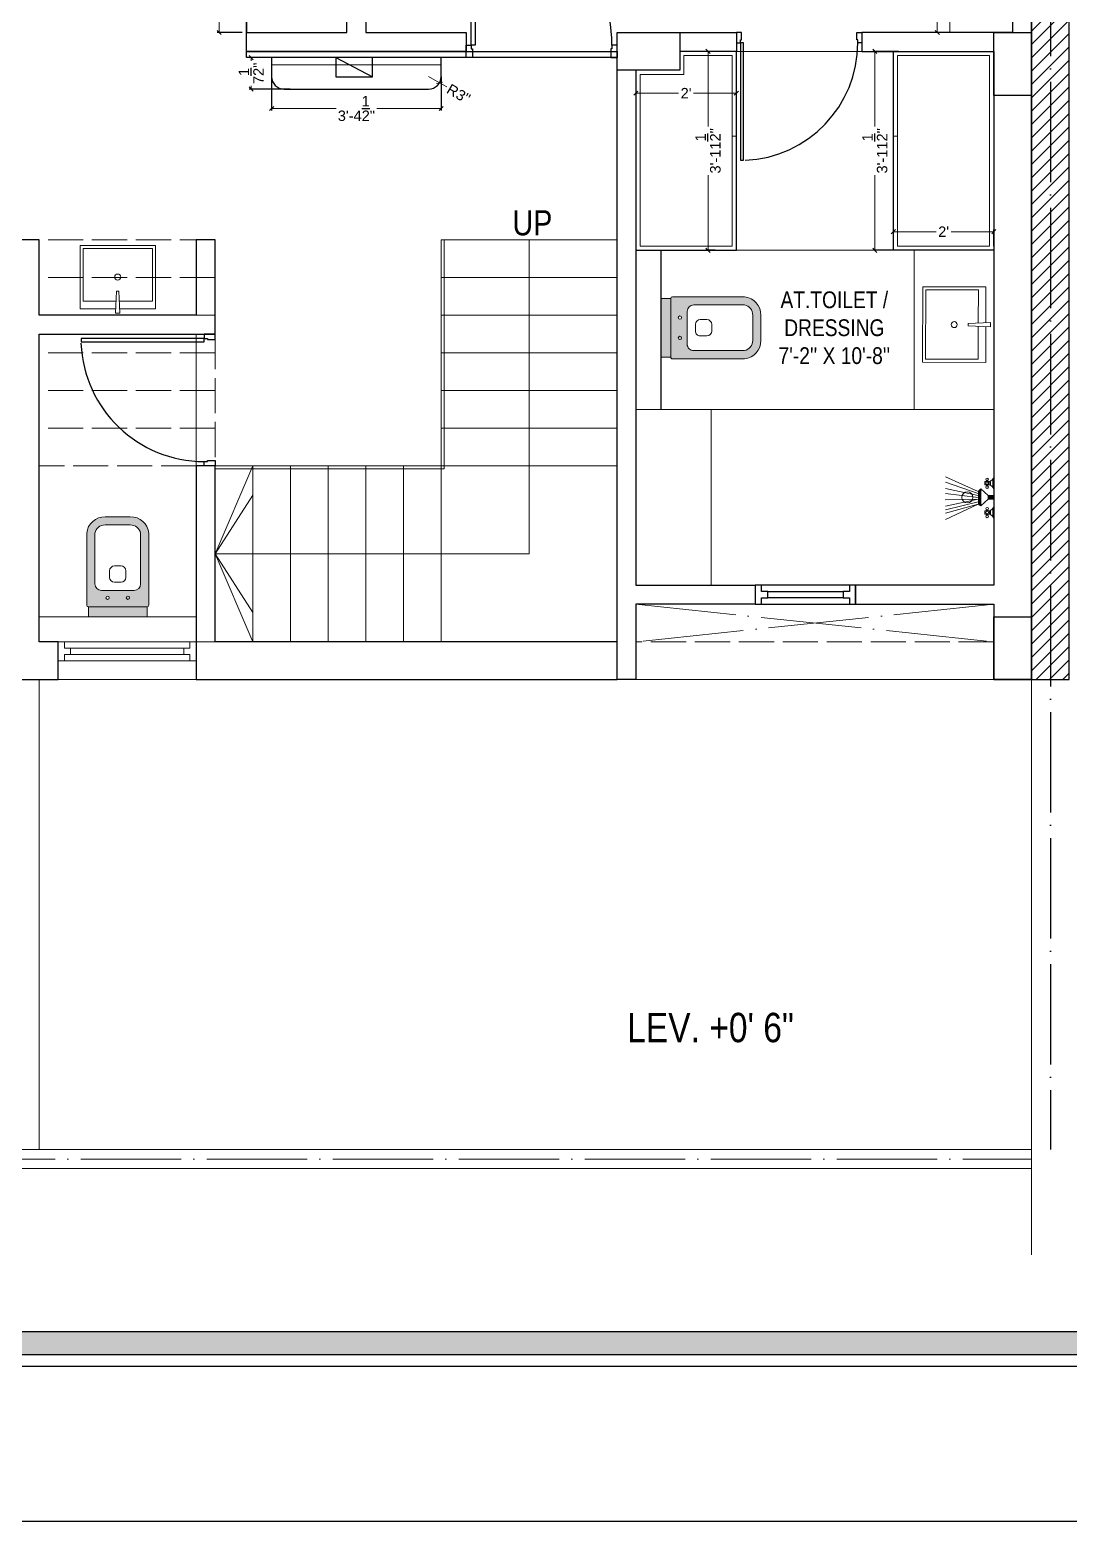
# Model space of a CAD drawing. Header units: millimetres. Extents: x 56222 to 3066687, y -650199 to -121287.
# Drawn here: x 140473.6 to 140721.9, y -176727.1 to -176371 of the extents above; entities that cross this region are included whole.
import ezdxf

# ---------------------------------------------------------------- set-up
doc = ezdxf.new("R2010")
doc.units = ezdxf.units.MM
doc.header["$MEASUREMENT"] = 0
doc.header["$PDMODE"] = 35
doc.linetypes.add('ACAD_ISO02W100', pattern=[15, 12, -3])
doc.linetypes.add('ACAD_ISO04W100', pattern=[30, 24, -3, 0, -3])
doc.layers.get('Defpoints').update_dxf_attribs({"color": 220})
for name, color, linetype in [('AR DOOR', 40, 'Continuous'), ('AR ELE-5', 134, 'Continuous'), ('GROUND FLOOR  ( Text )', 251, 'Continuous')]:
    doc.layers.add(name, color=color, linetype=linetype)
for name, color, linetype, lineweight in [('COLUMN', 1, 'Continuous', 30), ('dim05', 1, 'Continuous', 13), ('FIRST FLOOR ( TEXT )', 7, 'Continuous', 9), ('FURNITURE', 32, 'Continuous', 9), ('GROUND FLOOR', 7, 'Continuous', 9), ('GROUND FLOOR  ( HATCH )', 251, 'Continuous', 9), ('GROUND FLOOR  ( PLINE )', 251, 'Continuous', 30), ('GROUND FLOOR ( DW_RAIL )', 7, 'Continuous', 9), ('GROUND FLOOR ( STAIR )', 251, 'Continuous', 9), ('NAME PLATE', 7, 'Continuous', 25), ('UTILITY', 48, 'Continuous', 9), ('wall', 7, 'Continuous', 30), ('X_PLOT', 1, 'Continuous', 9), ('XX~SLAB ( BEAM )~ ( DIM )', 7, 'Continuous', 9)]:
    doc.layers.add(name, color=color, linetype=linetype, lineweight=lineweight)
doc.layers.add('PDF_INT-ELEC SWITCH BOARD', color=7, linetype='Continuous', true_color=0x00751d)
doc.layers.add('XX~SLAB ( PLINE )', color=251, linetype='Continuous', plot=False)
doc.styles.add('Arial', font='arial.ttf')
doc.styles.add("Cn_BT_0'-0", font='swissc.ttf')
doc.styles.add('KATHA', font='swissc.ttf')
doc.styles.get("Standard").update_dxf_attribs({"font": 'arial.ttf', "height": 6})
doc.dimstyles.new('ISO-25', dxfattribs={"dimtxt": 2.5, "dimasz": 1, "dimexe": 0.5, "dimexo": 1, "dimtad": 0, "dimdec": 1, "dimlunit": 4, "dimtxsty": 'Standard', "dimblk": 'OBLIQUE', "dimcen": 2.5, "dimclrd": 1, "dimclre": 1, "dimclrt": 5, "dimadec": 0, "dimazin": 0, "dimtfac": 1, "dimtdec": 1, "dimtmove": 0, "dimatfit": 3, "dimfxl": 1, "dimlwd": -1, "dimarcsym": 0})

# ---------------------------------------------------------------- blocks, each defined once
blk = doc.blocks.new('LAYOUT FILE')
at = {"layer": 'NAME PLATE', "true_color": 0xd39e00}
h = blk.add_hatch(color=42, dxfattribs=at)
h.paths.add_polyline_path([(3346889.83, -513806.18), (3346889.83, -514260.7), (3347535.56, -514260.7), (3347535.56, -513806.18)])
h.paths.add_polyline_path([(3346894.36, -513810.71), (3347531.03, -513810.71), (3347531.03, -514256.17), (3346894.36, -514256.17)], flags=16)
at = {"layer": 'NAME PLATE', "color": 42, "true_color": 0xd39e00}
for points in [[(3346887.56, -513803.91), (3347537.83, -513803.91), (3347537.83, -514262.96), (3346887.56, -514262.96)], [(3346889.83, -513806.18), (3347535.56, -513806.18), (3347535.56, -514260.7), (3346889.83, -514260.7)], [(3346894.36, -513810.71), (3347531.03, -513810.71), (3347531.03, -514256.17), (3346894.36, -514256.17)]]:
    blk.add_lwpolyline(points, close=True, dxfattribs=at)
blk = doc.blocks.new('*U255')
for points in [[(0, 0), (0, 1120), (-30, 1120), (-30, 0)], [(40, 0), (0, 0), (0, -30), (-10, -30), (-10, -100), (40, -100)], [(-1160, 0), (-1120, 0), (-1120, -30), (-1110, -30), (-1110, -100), (-1160, -100)]]:
    blk.add_lwpolyline(points, close=True)
at = {"layer": 'AR ELE-5', "linetype": 'ByBlock', "ltscale": 15}
blk.add_arc((2, -1), 1122, 92.373, 179.9653, dxfattribs=at)
blk = doc.blocks.new('*U257')
for points in [[(0, 0), (0, 1120), (30, 1120), (30, 0)], [(-40, 0), (0, 0), (0, -30), (10, -30), (10, -100), (-40, -100)], [(1160, 0), (1120, 0), (1120, -30), (1110, -30), (1110, -100), (1160, -100)]]:
    blk.add_lwpolyline(points, close=True)
at = {"layer": 'AR ELE-5', "linetype": 'ByBlock', "ltscale": 15}
blk.add_arc((-2, -1), 1122, 0.0347, 87.627, dxfattribs=at)
blk = doc.blocks.new('A$C3EC62B37')
at = {"layer": 'FURNITURE', "lineweight": 30, "ltscale": 0.25, "true_color": 0xffffff}
h = blk.add_hatch(color=7, dxfattribs=at)
h.dxf.hatch_style = 1
h.paths.add_polyline_path([(-12.22, 0), (-12.22, 2.35), (-26.26, 2.35), (-26.26, 0)])
h.paths.add_polyline_path([(-26.26, 2.35), (-12.22, 2.35, 0.414214), (-11.83, 2.74), (-11.83, 19.96, 0.388639), (-16.24, 23.87), (-22.38, 23.87, 0.379499), (-26.65, 19.96), (-26.65, 2.74, 0.414214)])
h.paths.add_polyline_path([(-15.35, 6.26), (-23.13, 6.26, -0.414214), (-24.7, 7.83), (-24.7, 19.96, -0.349567), (-22.37, 21.91), (-16.24, 21.91, -0.364948), (-13.78, 19.96), (-13.78, 7.83, -0.414214)], flags=16)
h.paths.add_polyline_path([(-18.46, 8.22), (-20.02, 8.22, -0.414214), (-21.2, 9.39), (-21.2, 10.96, -0.414214), (-20.02, 12.13), (-18.46, 12.13, -0.414214), (-17.28, 10.96), (-17.28, 9.39, -0.414214)], flags=0)
h.paths.add_polyline_path([(-22.06, 4.53, -1), (-21.27, 4.53, -1)], flags=16)
at = {"layer": 'FURNITURE', "color": 0, "linetype": 'ByBlock', "lineweight": -2}
for p, q in [((-22.24, 23.87), (-16.24, 23.87)), ((-22.24, 21.91), (-16.24, 21.91)), ((-26.65, 2.74), (-26.65, 19.96)), ((-24.7, 7.83), (-24.7, 19.96)), ((-13.78, 7.83), (-13.78, 19.96)), ((-11.83, 2.74), (-11.83, 19.96)), ((-21.2, 9.39), (-21.2, 10.96)), ((-20.02, 12.13), (-18.46, 12.13)), ((-17.28, 9.39), (-17.28, 10.96)), ((-20.02, 8.22), (-18.46, 8.22)), ((-23.13, 6.26), (-15.35, 6.26)), ((-26.26, 2.35), (-12.22, 2.35)), ((-26.26, 2.35), (-26.26, 0)), ((-26.26, 0), (-12.22, 0)), ((-26.26, 0), (-12.22, 0)), ((-12.22, 2.35), (-12.22, 0))]:
    blk.add_line(p, q, dxfattribs=at)
for centre in [(-21.66, 4.53), (-16.81, 4.53)]:
    blk.add_circle(centre, 0.391, dxfattribs=at)
for centre, radius, start, end in [((-22.31, 19.5), 4.37, 89.0873, 174.0395), ((-22.31, 19.48), 2.44, 88.437, 168.6348), ((-16.17, 19.5), 4.37, 5.9605, 90.9127), ((-16.17, 19.48), 2.44, 11.3652, 91.563), ((-20.02, 10.96), 1.17, 90, 180), ((-18.46, 10.96), 1.17, 0, 90), ((-23.13, 7.83), 1.57, 180, 270), ((-20.02, 9.39), 1.17, 180, 270), ((-18.46, 9.39), 1.17, 270, 0), ((-15.35, 7.83), 1.57, 270, 0), ((-26.26, 2.74), 0.391, 180, 270), ((-12.22, 2.74), 0.391, 270, 0)]:
    blk.add_arc(centre, radius, start, end, dxfattribs=at)
blk = doc.blocks.new('*U262')
for points in [[(-40, 0), (0, 0), (0, 30), (10, 30), (10, 100), (-40, 100)], [(0, 0), (0, -1120), (30, -1120), (30, 0)], [(1160, 0), (1120, 0), (1120, 30), (1110, 30), (1110, 100), (1160, 100)]]:
    blk.add_lwpolyline(points, close=True)
at = {"layer": 'AR ELE-5', "linetype": 'ByBlock', "ltscale": 15}
blk.add_arc((-2, 1), 1122, 272.373, 359.9653, dxfattribs=at)
blk = doc.blocks.new('A$C07311617')
at = {"layer": 'UTILITY'}
h = blk.add_hatch(color=7, dxfattribs=at)
h.paths.add_polyline_path([(-3.13, 2.02), (-3.13, 0), (-3.74, 0), (-3.74, 0.46), (-3.74, 1.42)])
h.paths.add_polyline_path([(-3.13, 0), (-3.13, -0.46), (-3.13, -2.02), (-3.74, -1.59), (-3.74, -0.46), (-3.74, 0)])
h = blk.add_hatch(color=7, dxfattribs=at)
h.paths.add_polyline_path([(0, 0.46), (0, 0), (-1.35, 0), (-1.35, 0.46)])
h.paths.add_polyline_path([(0, 0), (0, -0.46), (-1.35, -0.46), (-1.35, 0)])
at = {"layer": 'UTILITY', "color": 7}
for p, q in [((-3.74, 1.42), (-11.52, 4.9)), ((-3.74, 0.94), (-11.52, 3.66)), ((-1.74, 3.79), (-1.74, 4.05)), ((-1.47, 3.79), (-1.47, 4.05)), ((-0.8, 3.9), (-0.8, 2.88)), ((-0.27, 2.44), (-0.27, 4.33)), ((-3.74, 0.46), (-11.52, 2.15)), ((-3.74, 0), (-11.52, 0.93)), ((-3.13, 2.02), (-3.74, 1.42)), ((-3.13, -0.46), (-3.13, 2.02)), ((-1.35, 0.46), (-3.13, 2.02)), ((-3.13, 0.46), (-3.13, 1.42)), ((-1.74, 2.99), (-1.74, 2.72)), ((-1.47, 2.99), (-1.47, 2.72)), ((-1.35, -0.46), (-1.35, 0.46)), ((-1.35, 0.46), (0, 0.46)), ((0, -0.46), (0, 0.46)), ((-3.74, -0.46), (-11.62, -0.61)), ((-3.74, -0.46), (-11.57, -2.09)), ((-3.74, -1.03), (-11.52, -2.96)), ((-3.74, -1.59), (-11.52, -5.3)), ((-3.74, -1.59), (-11.52, -3.73)), ((-3.74, -1.59), (-3.13, -2.02)), ((-3.13, -0.46), (-3.13, -2.02)), ((-1.35, -0.46), (-3.13, -2.02)), ((-1.74, -3.22), (-1.74, -2.95)), ((-1.47, -3.22), (-1.47, -2.95)), ((-1.35, -0.46), (0, -0.46)), ((-0.8, -4.13), (-0.8, -3.11)), ((-0.27, -2.68), (-0.27, -4.56)), ((-1.74, -4.02), (-1.74, -4.29)), ((-1.47, -4.02), (-1.47, -4.29))]:
    blk.add_line(p, q, dxfattribs=at)
for points in [[(-1.07, 2.99), (-2.14, 2.99), (-2.14, 3.79), (-1.07, 3.79)], [(-1.07, -3.22), (-2.14, -3.22), (-2.14, -4.02), (-1.07, -4.02)]]:
    blk.add_lwpolyline(points, close=True, dxfattribs=at)
for points in [[(-1.35, 0.46), (-3.13, 2.02)], [(-3.13, -2.02), (-1.35, -0.46)]]:
    blk.add_lwpolyline(points, dxfattribs=at)
for centre, radius in [((-1.6, 4.32), 0.298), ((-1.6, 3.39), 0.298), ((-6.31, 0), 1.33), ((-1.6, 2.45), 0.298), ((-1.6, -2.69), 0.298), ((-1.6, -3.62), 0.298), ((-1.6, -4.55), 0.298)]:
    blk.add_circle(centre, radius, dxfattribs=at)
for centre, start, end in [((-1.47, 5.26), 285.2551, 344.7449), ((-1.47, 1.52), 15.2551, 74.7449), ((-1.47, -1.75), 285.2551, 344.7449), ((-1.47, -5.49), 15.2551, 74.7449)]:
    blk.add_arc(centre, 1.52, start, end, dxfattribs=at)
blk = doc.blocks.new('_Oblique')
at = {"layer": 'wall', "color": 0, "lineweight": -2}
blk.add_line((-0.5, -0.5), (0.5, 0.5), dxfattribs=at)
blk = doc.blocks.new('*D521')
at = {"layer": 'Defpoints', "color": 0, "lineweight": 0, "transparency": 16777216}
for p in [(140525.35, -176335.6), (140518.84, -176371.61), (140525.35, -176371.61)]:
    blk.add_point(p, dxfattribs=at)
at = {"layer": 'dim05', "color": 1, "linetype": 'Continuous', "lineweight": -2, "transparency": 16777216}
for p, q in [((140524.35, -176335.6), (140518.34, -176335.6)), ((140524.35, -176371.61), (140518.34, -176371.61))]:
    blk.add_line(p, q, dxfattribs=at)
at = {"layer": 'dim05', "color": 1, "linetype": 'Continuous', "transparency": 16777216}
for p, q in [((140518.84, -176335.6), (140518.84, -176351.83)), ((140518.84, -176371.61), (140518.84, -176355.38))]:
    blk.add_line(p, q, dxfattribs=at)
at = {"layer": 'dim05', "color": 1, "transparency": 16777216}
for p, rotation in [((140518.84, -176335.6), 90), ((140518.84, -176371.61), 270)]:
    blk.add_blockref('_Oblique', p, dxfattribs=dict(at, rotation=rotation))
at = {"layer": 'dim05', "color": 5, "lineweight": 25, "transparency": 16777216, "insert": (140518.84, -176353.6), "char_height": 2.5, "attachment_point": 5, "rotation": 90, "style": 'Arial'}
blk.add_mtext("3'", dxfattribs=at)
blk = doc.blocks.new('*D542')
at = {"layer": 'Defpoints', "color": 0, "lineweight": 0, "transparency": 16777216}
for p in [(140699.32, -176347.61), (140690.35, -176371.61), (140699.32, -176371.61)]:
    blk.add_point(p, dxfattribs=at)
at = {"layer": 'dim05', "color": 1, "linetype": 'Continuous', "lineweight": -2, "transparency": 16777216}
for p, q in [((140698.32, -176347.61), (140689.85, -176347.61)), ((140698.32, -176371.61), (140689.85, -176371.61))]:
    blk.add_line(p, q, dxfattribs=at)
at = {"layer": 'dim05', "color": 1, "linetype": 'Continuous', "transparency": 16777216}
for p, q in [((140690.35, -176347.61), (140690.35, -176355.64)), ((140690.35, -176371.61), (140690.35, -176363.58))]:
    blk.add_line(p, q, dxfattribs=at)
at = {"layer": 'dim05', "color": 1, "transparency": 16777216}
for p, rotation in [((140690.35, -176347.61), 90), ((140690.35, -176371.61), 270)]:
    blk.add_blockref('_Oblique', p, dxfattribs=dict(at, rotation=rotation))
at = {"layer": 'dim05', "color": 5, "lineweight": 25, "transparency": 16777216, "insert": (140690.35, -176359.61), "char_height": 2.5, "attachment_point": 5, "rotation": 90, "style": 'Arial'}
blk.add_mtext('2\'-1"', dxfattribs=at)
blk = doc.blocks.new('*D544')
at = {"layer": 'Defpoints', "color": 0, "lineweight": 0, "transparency": 16777216}
for p in [(140682.09, -176376.1), (140675.43, -176423.61), (140682.09, -176423.61)]:
    blk.add_point(p, dxfattribs=at)
at = {"layer": 'dim05', "color": 1, "linetype": 'Continuous', "lineweight": -2, "transparency": 16777216}
for p, q in [((140681.09, -176376.1), (140674.93, -176376.1)), ((140681.09, -176423.61), (140674.93, -176423.61))]:
    blk.add_line(p, q, dxfattribs=at)
at = {"layer": 'dim05', "color": 1, "linetype": 'Continuous', "transparency": 16777216}
for p, q in [((140675.43, -176376.1), (140675.43, -176394.03)), ((140675.43, -176423.61), (140675.43, -176405.68))]:
    blk.add_line(p, q, dxfattribs=at)
at = {"layer": 'dim05', "color": 1, "transparency": 16777216}
for p, rotation in [((140675.43, -176376.1), 90), ((140675.43, -176423.61), 270)]:
    blk.add_blockref('_Oblique', p, dxfattribs=dict(at, rotation=rotation))
at = {"layer": 'dim05', "color": 5, "lineweight": 25, "transparency": 16777216, "insert": (140675.43, -176399.86), "char_height": 2.5, "attachment_point": 5, "rotation": 90, "style": 'Arial'}
blk.add_mtext('3\'-11{\\H1x;\\S1/2;}"', dxfattribs=at)
blk = doc.blocks.new('*D545')
at = {"layer": 'Defpoints', "color": 0, "lineweight": 0, "transparency": 16777216}
for p in [(140703.85, -176419.17), (140679.85, -176423.61), (140703.85, -176423.61)]:
    blk.add_point(p, dxfattribs=at)
at = {"layer": 'dim05', "color": 1, "linetype": 'Continuous', "lineweight": -2, "transparency": 16777216}
for p, q in [((140679.85, -176422.61), (140679.85, -176418.67)), ((140703.85, -176422.61), (140703.85, -176418.67))]:
    blk.add_line(p, q, dxfattribs=at)
at = {"layer": 'dim05', "color": 1, "linetype": 'Continuous', "transparency": 16777216}
for p, q in [((140679.85, -176419.17), (140690.05, -176419.17)), ((140703.85, -176419.17), (140693.65, -176419.17))]:
    blk.add_line(p, q, dxfattribs=at)
at = {"layer": 'dim05', "color": 1, "transparency": 16777216, "rotation": 180}
blk.add_blockref('_Oblique', (140679.85, -176419.17), dxfattribs=at)
at = {"layer": 'dim05', "color": 1, "transparency": 16777216}
blk.add_blockref('_Oblique', (140703.85, -176419.17), dxfattribs=at)
at = {"layer": 'dim05', "color": 5, "lineweight": 25, "transparency": 16777216, "insert": (140691.85, -176419.17), "char_height": 2.5, "attachment_point": 5, "style": 'Arial'}
blk.add_mtext("2'", dxfattribs=at)
blk = doc.blocks.new('*D546')
at = {"layer": 'Defpoints', "color": 0, "lineweight": 0, "transparency": 16777216}
for p in [(140618.35, -176383.97), (140642.35, -176383.97), (140642.35, -176386.09)]:
    blk.add_point(p, dxfattribs=at)
at = {"layer": 'dim05', "color": 1, "linetype": 'Continuous', "lineweight": -2, "transparency": 16777216}
for p, q in [((140618.35, -176384.97), (140618.35, -176386.59)), ((140642.35, -176384.97), (140642.35, -176386.59))]:
    blk.add_line(p, q, dxfattribs=at)
at = {"layer": 'dim05', "color": 1, "linetype": 'Continuous', "transparency": 16777216}
for p, q in [((140618.35, -176386.09), (140628.55, -176386.09)), ((140642.35, -176386.09), (140632.15, -176386.09))]:
    blk.add_line(p, q, dxfattribs=at)
at = {"layer": 'dim05', "color": 1, "transparency": 16777216, "rotation": 180}
blk.add_blockref('_Oblique', (140618.35, -176386.09), dxfattribs=at)
at = {"layer": 'dim05', "color": 1, "transparency": 16777216}
blk.add_blockref('_Oblique', (140642.35, -176386.09), dxfattribs=at)
at = {"layer": 'dim05', "color": 5, "lineweight": 25, "transparency": 16777216, "insert": (140630.35, -176386.09), "char_height": 2.5, "attachment_point": 5, "style": 'Arial'}
blk.add_mtext("2'", dxfattribs=at)
blk = doc.blocks.new('*D547')
at = {"layer": 'Defpoints', "color": 0, "lineweight": 0, "transparency": 16777216}
for p in [(140635.6, -176376.11), (140638.32, -176376.11), (140638.32, -176423.61)]:
    blk.add_point(p, dxfattribs=at)
at = {"layer": 'dim05', "color": 1, "linetype": 'Continuous', "lineweight": -2, "transparency": 16777216}
for p, q in [((140637.32, -176376.11), (140635.1, -176376.11)), ((140637.32, -176423.61), (140635.1, -176423.61))]:
    blk.add_line(p, q, dxfattribs=at)
at = {"layer": 'dim05', "color": 1, "linetype": 'Continuous', "transparency": 16777216}
for p, q in [((140635.6, -176376.11), (140635.6, -176394.03)), ((140635.6, -176423.61), (140635.6, -176405.69))]:
    blk.add_line(p, q, dxfattribs=at)
at = {"layer": 'dim05', "color": 1, "transparency": 16777216}
for p, rotation in [((140635.6, -176376.11), 90), ((140635.6, -176423.61), 270)]:
    blk.add_blockref('_Oblique', p, dxfattribs=dict(at, rotation=rotation))
at = {"layer": 'dim05', "color": 5, "lineweight": 25, "transparency": 16777216, "insert": (140635.6, -176399.86), "char_height": 2.5, "attachment_point": 5, "rotation": 90, "style": 'Arial'}
blk.add_mtext('3\'-11{\\H1x;\\S1/2;}"', dxfattribs=at)
blk = doc.blocks.new('*D548')
at = {"layer": 'Defpoints', "color": 0, "lineweight": 0, "transparency": 16777216}
for p in [(140531.35, -176381.13), (140571.85, -176381.13), (140571.85, -176389.75)]:
    blk.add_point(p, dxfattribs=at)
at = {"layer": 'dim05', "color": 1, "linetype": 'Continuous', "lineweight": -2, "transparency": 16777216}
for p, q in [((140531.35, -176382.13), (140531.35, -176390.25)), ((140571.85, -176382.13), (140571.85, -176390.25))]:
    blk.add_line(p, q, dxfattribs=at)
at = {"layer": 'dim05', "color": 1, "linetype": 'Continuous', "transparency": 16777216}
for p, q in [((140531.35, -176389.75), (140546.74, -176389.75)), ((140571.85, -176389.75), (140556.46, -176389.75))]:
    blk.add_line(p, q, dxfattribs=at)
at = {"layer": 'dim05', "color": 1, "transparency": 16777216, "rotation": 180}
blk.add_blockref('_Oblique', (140531.35, -176389.75), dxfattribs=at)
at = {"layer": 'dim05', "color": 1, "transparency": 16777216}
blk.add_blockref('_Oblique', (140571.85, -176389.75), dxfattribs=at)
at = {"layer": 'dim05', "color": 5, "lineweight": 25, "transparency": 16777216, "insert": (140551.6, -176389.75), "char_height": 2.5, "attachment_point": 5, "style": 'Arial'}
blk.add_mtext('3\'-4{\\H1x;\\S1/2;}"', dxfattribs=at)
blk = doc.blocks.new('*D549')
at = {"layer": 'Defpoints', "color": 0, "lineweight": 0, "transparency": 16777216}
for p in [(140526.47, -176377.61), (140536.77, -176377.61), (140536.77, -176385.11)]:
    blk.add_point(p, dxfattribs=at)
at = {"layer": 'dim05', "color": 1, "linetype": 'Continuous', "lineweight": -2, "transparency": 16777216}
for p, q in [((140535.77, -176377.61), (140525.97, -176377.61)), ((140535.77, -176385.11), (140525.97, -176385.11))]:
    blk.add_line(p, q, dxfattribs=at)
at = {"layer": 'dim05', "color": 1, "linetype": 'Continuous', "transparency": 16777216}
for p, q in [((140526.47, -176377.61), (140526.47, -176378.39)), ((140526.47, -176385.11), (140526.47, -176384.32))]:
    blk.add_line(p, q, dxfattribs=at)
at = {"layer": 'dim05', "color": 1, "transparency": 16777216}
for p, rotation in [((140526.47, -176377.61), 90), ((140526.47, -176385.11), 270)]:
    blk.add_blockref('_Oblique', p, dxfattribs=dict(at, rotation=rotation))
at = {"layer": 'dim05', "color": 5, "lineweight": 25, "transparency": 16777216, "insert": (140526.47, -176381.36), "char_height": 2.5, "attachment_point": 5, "rotation": 90, "style": 'Arial'}
blk.add_mtext('7{\\H1x;\\S1/2;}"', dxfattribs=at)
blk = doc.blocks.new('*D550')
at = {"layer": 'Defpoints', "color": 0, "lineweight": 0, "transparency": 16777216}
for p in [(140568.85, -176382.11), (140571.45, -176383.61)]:
    blk.add_point(p, dxfattribs=at)
at = {"layer": 'dim05', "color": 1, "linetype": 'Continuous', "transparency": 16777216}
for p in [(140568.85, -176382.11), (140573.18, -176384.61)]:
    blk.add_line(p, (140571.45, -176383.61), dxfattribs=at)
at = {"layer": 'dim05', "color": 1, "transparency": 16777216, "rotation": 149.9124549096918}
blk.add_blockref('_Oblique', (140571.45, -176383.61), dxfattribs=at)
at = {"layer": 'dim05', "color": 5, "lineweight": 25, "transparency": 16777216, "insert": (140576, -176386.25), "char_height": 2.5, "attachment_point": 5, "rotation": 329.9125, "style": 'Arial'}
blk.add_mtext('R3"', dxfattribs=at)

msp = doc.modelspace()

# ---------------------------------------------------------------- hatches: boundary and pattern name
at = {"layer": 'GROUND FLOOR  ( HATCH )'}
h = msp.add_hatch(dxfattribs=at)
h.set_pattern_fill('ANSI31', color=6, scale=18, style=0)
h.set_pattern_definition([(45, (24181.1643, -13906.9312), (-1.590990258, 1.590990258), [])])
h.paths.add_polyline_path([(140721.8502, -176182.6055), (140712.8502, -176182.6055), (140712.8502, -176526.1056), (140721.8502, -176526.1056)])

# ---------------------------------------------------------------- linework, layer by layer
at = {"layer": 'COLUMN'}
for points in [[(140628.8502, -176371.6055), (140628.8502, -176380.6055), (140613.8502, -176380.6055), (140613.8502, -176371.6055)], [(140703.8502, -176371.6055), (140712.8502, -176371.6055), (140712.8502, -176386.6055), (140703.8502, -176386.6055)], [(140703.8502, -176511.1055), (140712.8502, -176511.1055), (140712.8502, -176526.1055), (140703.8502, -176526.1055)]]:
    msp.add_lwpolyline(points, close=True, dxfattribs=at)
at = {"layer": 'FURNITURE', "lineweight": 30}
for p, q in [((140525.3502, -176371.6055), (140525.3502, -176263.6055)), ((140531.3502, -176377.6055), (140531.3502, -176382.1055)), ((140571.8502, -176382.1055), (140571.8502, -176377.6055)), ((140534.3502, -176385.1055), (140568.8502, -176385.1055))]:
    msp.add_line(p, q, dxfattribs=at)
at = {"layer": 'FURNITURE'}
for p, q in [((140641.3502, -176396.3555), (140642.3502, -176396.3555)), ((140680.8502, -176396.3555), (140679.8502, -176396.3555)), ((140684.8502, -176461.6055), (140684.8502, -176423.6055))]:
    msp.add_line(p, q, dxfattribs=at)
at = {"layer": 'FURNITURE', "lineweight": 30}
for points in [[(140525.3502, -176371.6055), (140549.3502, -176371.6055), (140549.3502, -176335.6043), (140525.3502, -176335.6043)], [(140525.3502, -176376.1055), (140613.8502, -176376.1055), (140613.8502, -176377.6055), (140525.3502, -176377.6055)], [(140679.8502, -176376.1055), (140703.8502, -176376.1055), (140703.8502, -176423.6055), (140679.8502, -176423.6055)]]:
    msp.add_lwpolyline(points, close=True, dxfattribs=at)
at = {"layer": 'FURNITURE'}
for points in [[(140708.3502, -176347.5973), (140693.3502, -176347.5973), (140693.3502, -176371.6055), (140708.3502, -176371.6055)], [(140702.8502, -176377.1055), (140702.8502, -176422.6055), (140680.8502, -176422.6055), (140680.8502, -176377.1055)], [(140494.8799, -176433.349), (140494.3082, -176433.3486), (140494.0504, -176438.6454), (140495.1306, -176438.6461)], [(140697.7321, -176441.0764), (140697.7317, -176441.648), (140703.0285, -176441.9058), (140703.0292, -176440.8256)], [(140618.3502, -176461.6055), (140636.3502, -176461.6055), (140636.3502, -176503.6055), (140618.3502, -176503.6055)]]:
    msp.add_lwpolyline(points, close=True, dxfattribs=at)
at = {"layer": 'FURNITURE', "lineweight": 5}
msp.add_lwpolyline([(140531.3502, -176377.6055), (140571.8502, -176377.6055), (140571.8502, -176379.3183), (140531.3502, -176379.3183)], close=True, dxfattribs=at)
at = {"layer": 'FURNITURE', "lineweight": 30}
msp.add_lwpolyline([(140618.3502, -176380.6055), (140618.3502, -176423.6055), (140642.3502, -176423.6055), (140642.3502, -176376.1055), (140628.8502, -176376.1055)], dxfattribs=at)
at = {"layer": 'FURNITURE'}
for points in [[(140629.8502, -176377.1055), (140629.8502, -176381.6055), (140619.3502, -176381.6055)], [(140619.3502, -176381.6055), (140619.3502, -176422.6055), (140641.3502, -176422.6055), (140641.3502, -176377.1055), (140629.8502, -176377.1055)], [(140494.103, -176437.5652), (140485.5919, -176437.5507), (140485.6007, -176422.4568), (140503.6007, -176422.4774), (140503.5919, -176437.5714), (140495.0795, -176437.5658)], [(140494.1906, -176435.7648), (140486.3133, -176435.7508), (140486.3204, -176423.1774), (140502.88, -176423.1971), (140502.8729, -176435.7705), (140494.9942, -176435.7654)], [(140701.9483, -176441.8533), (140701.9338, -176450.3643), (140686.8399, -176450.3555), (140686.8605, -176432.3556), (140701.9545, -176432.3643), (140701.9489, -176440.8767)], [(140700.1479, -176441.7656), (140700.1339, -176449.6429), (140687.5605, -176449.6359), (140687.5802, -176433.0762), (140700.1536, -176433.0833), (140700.1485, -176440.962)]]:
    msp.add_lwpolyline(points, dxfattribs=at)
for centre in [(140494.5963, -176430.0038), (140694.3868, -176441.3599)]:
    msp.add_circle(centre, 0.7202, dxfattribs=at)
at = {"layer": 'FURNITURE', "lineweight": 30}
for centre, start, end in [((140534.3502, -176382.1055), 180, 270), ((140568.8502, -176382.1055), 270, 0)]:
    msp.add_arc(centre, 3, start, end, dxfattribs=at)
at = {"layer": 'GROUND FLOOR'}
for p, q in [((140712.8502, -176142.5567), (140712.8502, -176663.4895)), ((140549.3502, -176242.6055), (140549.3502, -176371.6055)), ((140553.8502, -176242.6055), (140553.8502, -176371.6055)), ((140549.3502, -176371.6055), (140525.3502, -176371.6055)), ((140525.3502, -176376.1055), (140525.3502, -176371.6055)), ((140553.8502, -176371.6055), (140571.8502, -176371.6055)), ((140613.8502, -176371.6055), (140613.8502, -176526.1055)), ((140642.3502, -176371.6055), (140613.8502, -176371.6055)), ((140642.3502, -176371.6055), (140642.3502, -176376.1055)), ((140703.8502, -176371.6055), (140672.3542, -176371.6042)), ((140672.3542, -176371.6042), (140672.3542, -176376.1042)), ((140571.8502, -176376.1055), (140525.3502, -176376.1055)), ((140703.8502, -176376.1055), (140628.8502, -176376.1055)), ((140703.8502, -176376.1055), (140703.8502, -176503.6055)), ((140618.3502, -176380.6055), (140618.3502, -176503.6055)), ((140513.3502, -176439.1055), (140513.3502, -176421.1055)), ((140517.8502, -176443.6055), (140517.8502, -176421.1055)), ((140618.3502, -176423.6055), (140703.8502, -176423.6055)), ((140513.3502, -176526.1055), (140513.3502, -176443.6055)), ((140618.3502, -176461.6055), (140703.8502, -176461.6055)), ((140517.8502, -176517.1055), (140517.8502, -176475.1055)), ((140649.8502, -176503.6055), (140703.8502, -176503.6055)), ((140670.8502, -176503.6055), (140670.8502, -176508.1055)), ((140618.3502, -176508.1055), (140618.3502, -176526.1055)), ((140649.8502, -176508.1055), (140703.8502, -176508.1055)), ((140703.8502, -176508.1055), (140703.8502, -176526.1055)), ((140613.8502, -176517.1055), (140480.3502, -176517.1055)), ((140712.8502, -176526.1055), (140312.3502, -176526.1055)), ((140475.8502, -176526.1055), (140475.8502, -176638.3555)), ((140217.1002, -176638.3555), (140712.8502, -176638.3555)), ((140212.6002, -176642.8555), (140712.8502, -176642.8555))]:
    msp.add_line(p, q, dxfattribs=at)
at = {"layer": 'GROUND FLOOR', "color": 1, "linetype": 'ACAD_ISO04W100'}
for p, q in [((140717.3502, -176142.5567), (140717.3502, -176526.1055)), ((140618.3502, -176508.1055), (140703.8502, -176517.1055)), ((140703.8502, -176508.1055), (140618.3502, -176517.1055))]:
    msp.add_line(p, q, dxfattribs=at)
at = {"layer": 'GROUND FLOOR', "color": 5}
msp.add_line((140517.8502, -176443.6055), (140475.8502, -176443.6055), dxfattribs=at)
at = {"layer": 'GROUND FLOOR', "linetype": 'ACAD_ISO02W100', "ltscale": 0.7}
msp.add_line((140703.8502, -176517.1055), (140618.3502, -176517.1055), dxfattribs=at)
at = {"layer": 'GROUND FLOOR', "color": 1, "linetype": 'ACAD_ISO04W100'}
msp.add_lwpolyline([(140712.8502, -176178.1055), (140214.8502, -176178.1055), (140214.8502, -176640.6055), (140712.8502, -176640.6055)], dxfattribs=at)
at = {"layer": 'GROUND FLOOR', "color": 6, "lineweight": 30}
msp.add_lwpolyline([(140721.8502, -176182.6055), (140712.8502, -176182.6055), (140712.8502, -176526.1056), (140721.8502, -176526.1056)], close=True, dxfattribs=at)
at = {"layer": 'GROUND FLOOR'}
msp.add_lwpolyline([(140571.8502, -176421.1055), (140571.8502, -176475.1055), (140517.8502, -176475.1055)], dxfattribs=at)
at = {"layer": 'GROUND FLOOR  ( PLINE )', "lineweight": 0}
msp.add_line((140513.3502, -176511.1055), (140475.8502, -176511.1055), dxfattribs=at)
at = {"layer": 'GROUND FLOOR  ( PLINE )'}
for points in [[(140475.8502, -176233.6055), (140607.8502, -176233.6055), (140607.8502, -176242.6055), (140553.8502, -176242.6055), (140553.8502, -176371.6055), (140577.8502, -176371.6055), (140577.8502, -176376.1055), (140525.3502, -176376.1055), (140525.3502, -176371.6055), (140549.3502, -176371.6055), (140549.3502, -176242.6055), (140475.8502, -176242.6055)], [(140712.8502, -176233.6055), (140667.8502, -176233.6055), (140667.8502, -176242.6055), (140708.3502, -176242.6055), (140708.3502, -176371.6055), (140672.3542, -176371.6042), (140672.3542, -176376.1042), (140703.8502, -176376.1055), (140703.8502, -176503.6055), (140670.8502, -176503.6055), (140670.8502, -176508.1055), (140703.8502, -176508.1055), (140703.8502, -176526.1055), (140712.8502, -176526.1055)], [(140613.8502, -176517.1055), (140517.8502, -176517.1055), (140517.8502, -176475.1055), (140513.3502, -176475.1055), (140513.3502, -176526.1055), (140613.8502, -176526.1055)]]:
    msp.add_lwpolyline(points, close=True, dxfattribs=at)
for points in [[(140618.3502, -176503.6055), (140646.8451, -176503.6055), (140646.8451, -176508.1055), (140618.3502, -176508.1055), (140618.3502, -176526.1055), (140613.8502, -176526.1055), (140613.8502, -176371.6055), (140642.3502, -176371.6055), (140642.3502, -176376.1055), (140628.8502, -176376.1055)], [(140618.3502, -176380.6055), (140618.3502, -176503.6055)], [(140475.8502, -176517.1055), (140475.8502, -176443.6055), (140517.8502, -176443.6055), (140517.8502, -176421.1055), (140513.3502, -176421.1055), (140513.3502, -176439.1055), (140475.8502, -176439.1055), (140475.8502, -176421.1055), (140471.3502, -176421.1055), (140471.3502, -176517.1055), (140444.3502, -176517.1055), (140444.3502, -176526.1055), (140475.8502, -176526.1055)], [(140624.3502, -176423.6055), (140624.3502, -176461.6055)], [(140475.8502, -176526.1055), (140475.8502, -176526.1055), (140480.3502, -176526.1055), (140480.3502, -176517.1055), (140475.8502, -176517.1055)]]:
    msp.add_lwpolyline(points, dxfattribs=at)
at = {"layer": 'GROUND FLOOR ( DW_RAIL )'}
msp.add_lwpolyline([(140513.3502, -176517.1055), (140511.8502, -176517.1055), (140511.8502, -176518.6055), (140510.3502, -176518.6055), (140510.3502, -176520.1055), (140483.3502, -176520.1055), (140483.3502, -176518.6055), (140481.8502, -176518.6055), (140481.8502, -176517.1055), (140480.3502, -176517.1055), (140480.3502, -176521.6055), (140481.8502, -176521.6055), (140481.8502, -176520.1055), (140483.3502, -176520.1055), (140483.3502, -176518.6055), (140510.3502, -176518.6055), (140510.3502, -176520.1055), (140511.8502, -176520.1055), (140511.8502, -176521.6055), (140513.3502, -176521.6055), (140513.3502, -176517.1055), (140480.3502, -176517.1055), (140480.3502, -176521.6055), (140513.3502, -176521.6055)], close=True, dxfattribs=at)
at = {"layer": 'GROUND FLOOR ( STAIR )', "color": 5, "linetype": 'ACAD_ISO02W100', "ltscale": 0.7}
for p, q in [((140517.8502, -176421.1055), (140475.8502, -176421.1055)), ((140517.8502, -176430.1055), (140475.8502, -176430.1055)), ((140517.8502, -176439.1055), (140475.8502, -176439.1055)), ((140517.8502, -176443.6055), (140517.8502, -176475.1055)), ((140517.8502, -176448.1055), (140475.8502, -176448.1055)), ((140517.8502, -176457.1055), (140475.8502, -176457.1055)), ((140517.8502, -176466.1055), (140475.8502, -176466.1055)), ((140513.3502, -176475.1055), (140475.8502, -176475.1055))]:
    msp.add_line(p, q, dxfattribs=at)
at = {"layer": 'GROUND FLOOR ( STAIR )'}
for p, q in [((140613.8502, -176421.1055), (140571.8502, -176421.1055)), ((140571.8502, -176421.1055), (140571.8502, -176517.1055)), ((140613.8502, -176430.1055), (140571.8502, -176430.1055)), ((140613.8502, -176439.1055), (140571.8502, -176439.1055)), ((140613.8502, -176448.1055), (140571.8502, -176448.1055)), ((140613.8502, -176457.1055), (140571.8502, -176457.1055)), ((140613.8502, -176466.1055), (140571.8502, -176466.1055)), ((140613.8502, -176475.1055), (140517.8502, -176475.1055)), ((140526.8502, -176475.1055), (140526.8502, -176517.1055)), ((140535.8502, -176475.1055), (140535.8502, -176517.1055)), ((140544.8502, -176475.1055), (140544.8502, -176517.1055)), ((140553.8502, -176475.1055), (140553.8502, -176517.1055)), ((140562.8502, -176475.1055), (140562.8502, -176517.1055))]:
    msp.add_line(p, q, dxfattribs=at)
msp.add_lwpolyline([(140517.8502, -176496.1055), (140526.8502, -176475.1055), (140526.8502, -176482.1055), (140517.8502, -176496.1055), (140526.8502, -176517.1055), (140526.8502, -176510.1055), (140517.8502, -176496.1055), (140592.8502, -176496.1055), (140592.8502, -176421.1055)], dxfattribs=at)
msp.add_lwpolyline([(140517.8502, -176475.1055), (140571.8502, -176475.1055), (140571.8502, -176421.1055), (140572.5502, -176421.1055), (140572.5502, -176475.8055), (140517.8502, -176475.8055)], close=True, dxfattribs=at)
at = {"layer": 'PDF_INT-ELEC SWITCH BOARD', "color": 40, "lineweight": 30, "true_color": 0xffc61a}
msp.add_line((140546.6595, -176377.6055), (140555.4747, -176382.1535), dxfattribs=at)
msp.add_lwpolyline([(140555.4747, -176382.1535), (140555.4747, -176377.6055), (140546.6595, -176377.6055), (140546.6595, -176382.1535)], close=True, dxfattribs=at)
at = {"layer": 'X_PLOT', "linetype": 'ACAD_ISO04W100', "lineweight": 30}
msp.add_line((140717.3502, -176142.5567), (140717.3502, -176638.3555), dxfattribs=at)
at = {"layer": 'XX~SLAB ( BEAM )~ ( DIM )', "color": 3, "lineweight": 30}
msp.add_lwpolyline([(142840.5563, -176074.0129), (140057.6713, -176074.0129), (140057.6713, -176727.0703), (142840.5563, -176727.0703)], close=True, dxfattribs=at)
at = {"layer": 'XX~SLAB ( PLINE )'}
msp.add_lwpolyline([(140670.8451, -176503.6056), (140669.3451, -176503.6056), (140669.3451, -176505.1056), (140667.8451, -176505.1056), (140667.8451, -176506.6056), (140649.8451, -176506.6056), (140649.8451, -176505.1056), (140648.3451, -176505.1056), (140648.3451, -176503.6056), (140646.8451, -176503.6056), (140646.8451, -176508.1056), (140648.3451, -176508.1056), (140648.3451, -176506.6056), (140649.8451, -176506.6056), (140649.8451, -176505.1056), (140667.8451, -176505.1056), (140667.8451, -176506.6056), (140669.3451, -176506.6056), (140669.3451, -176508.1056), (140670.8451, -176508.1056), (140670.8451, -176503.6056), (140646.8451, -176503.6056), (140646.8451, -176508.1056), (140670.8451, -176508.1056)], close=True, dxfattribs=at)

# ---------------------------------------------------------------- block references
at = {"layer": 'AR DOOR', "linetype": 'ByBlock', "lineweight": -2, "extrusion": (0, 0, -1)}
for name, p, xscale, yscale, zscale in [('*U257', (-140579.0502, -176374.6055), -0.02999999999997555, 0.02999999999997555, -0.02999999999997555), ('*U262', (-140643.3503, -176374.1046), -0.02500332000264408, 0.02500332000264408, -0.02500332000264408)]:
    msp.add_blockref(name, p, dxfattribs=dict(at, xscale=xscale, yscale=yscale, zscale=zscale))
at = {"layer": 'AR DOOR', "linetype": 'ByBlock', "lineweight": -2, "extrusion": (0, 0, -1), "xscale": -0.02624999999989069, "yscale": 0.02624999999989069, "zscale": -0.02624999999989069, "rotation": 270}
msp.add_blockref('*U255', (-140515.2252, -176444.6555), dxfattribs=at)
at = {"layer": 'FURNITURE', "rotation": 270.0000000028459}
msp.add_blockref('A$C3EC62B37', (140624.3502, -176461.3445), dxfattribs=at)
at = {"layer": 'FURNITURE', "lineweight": 18, "rotation": 0.03312803684924393}
msp.add_blockref('A$C07311617', (140703.8502, -176482.6055), dxfattribs=at)
at = {"layer": 'FURNITURE'}
msp.add_blockref('A$C3EC62B37', (140513.8391, -176511.1055), dxfattribs=at)
at = {"layer": 'NAME PLATE', "lineweight": 0, "xscale": 1.209046105522275, "yscale": 1.209046105522275, "zscale": 1.209046105522275}
msp.add_blockref('LAYOUT FILE', (-3906421.2053, 445077.5249, 0.1256), dxfattribs=at)

# ---------------------------------------------------------------- texts
at = {"layer": 'FIRST FLOOR ( TEXT )', "insert": (140665.7572, -176442.1217), "char_height": 4, "attachment_point": 5, "style": 'KATHA'}
msp.add_mtext("AT.TOILET /\\PDRESSING\\P7'-2'' X 10'-8''", dxfattribs=at)
at = {"layer": 'GROUND FLOOR  ( Text )', "insert": (140593.6385, -176417.0799), "char_height": 6, "attachment_point": 5, "style": "Cn_BT_0'-0"}
msp.add_mtext('UP', dxfattribs=at)
at = {"layer": 'GROUND FLOOR  ( Text )', "color": 1, "insert": (140636.1812, -176609.2451), "char_height": 7, "attachment_point": 5, "style": "Cn_BT_0'-0"}
msp.add_mtext('LEV. +0\' 6"', dxfattribs=at)

# ---------------------------------------------------------------- dimensions: what is measured, and where the dimension line sits
at = {"layer": 'dim05', "color": 27, "lineweight": 25, "true_color": 0x7d5120}
for base, p1, p2, picture, middle in [((140518.8383, -176371.6055), (140525.3502, -176335.6043), (140525.3502, -176371.6055), '*D521', (140518.8383, -176353.6049)), ((140635.6002, -176376.1055), (140638.3152, -176423.6055), (140638.3152, -176376.1055), '*D547', (140635.6002, -176399.8555)), ((140675.4284, -176423.6055), (140682.0856, -176376.1046), (140682.0856, -176423.6055), '*D544', (140675.4284, -176399.8551)), ((140526.4702, -176377.6055), (140536.766, -176385.1055), (140536.766, -176377.6055), '*D549', (140526.4702, -176381.3555))]:
    dim = msp.add_linear_dim(base=base, p1=p1, p2=p2, angle=90, dimstyle='ISO-25', override={"dimtxsty": 'Arial'}, dxfattribs=at)
    dim.commit()
    dim.dimension.update_dxf_attribs({"geometry": picture, "text_midpoint": middle})
dim = msp.add_linear_dim(base=(140690.3522, -176371.6052), p1=(140699.3225, -176347.6138), p2=(140699.3216, -176371.6052), angle=90, text='2\'-1"', dimstyle='ISO-25', override={"dimtxsty": 'Arial'}, dxfattribs=at)
dim.commit()
dim.dimension.update_dxf_attribs({"geometry": '*D542', "text_midpoint": (140690.3522, -176359.6095)})
for base, p1, p2, picture, middle in [((140571.8502, -176389.7461), (140531.3502, -176381.1325), (140571.8502, -176381.1325), '*D548', (140551.6002, -176389.7461)), ((140642.3502, -176386.0893), (140618.3502, -176383.9721), (140642.3502, -176383.9721), '*D546', (140630.3502, -176386.0893)), ((140703.8502, -176419.1693), (140679.8502, -176423.6055), (140703.8502, -176423.6055), '*D545', (140691.8502, -176419.1693))]:
    dim = msp.add_linear_dim(base=base, p1=p1, p2=p2, dimstyle='ISO-25', override={"dimtxsty": 'Arial'}, dxfattribs=at)
    dim.commit()
    dim.dimension.update_dxf_attribs({"geometry": picture, "text_midpoint": middle})
dim = msp.add_radius_dim(center=(140568.8502, -176382.1055), mpoint=(140571.446, -176383.6095), dimstyle='ISO-25', override={"dimtxsty": 'Arial'}, dxfattribs=at)
dim.commit()
dim.dimension.update_dxf_attribs({"geometry": '*D550', "text_midpoint": (140575.9955, -176386.2455)})

doc.saveas('drawing.dxf')
